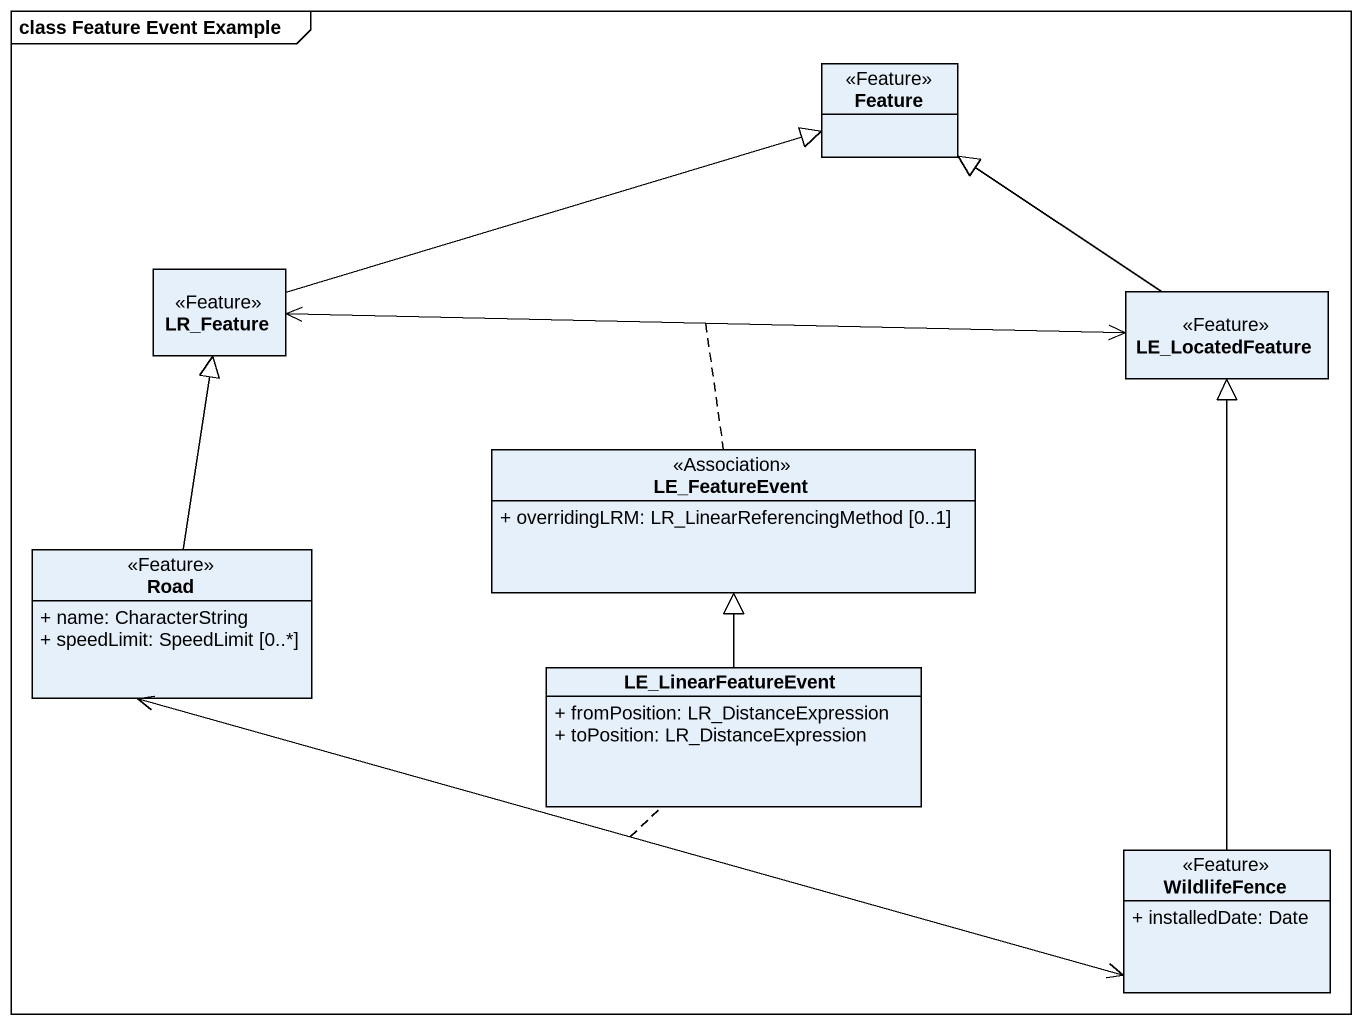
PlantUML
@startuml
mainframe class Feature Event Example
hide circle
hide empty members
skinparam classAttributeIconSize 0
class Feature <<Feature>>
class LR_Feature <<Feature>>
class LE_LocatedFeature <<Feature>>
class LE_FeatureEvent <<Association>> {
  + overridingLRM: LR_LinearReferencingMethod [0..1]
}
class Road <<Feature>> {
  + name: CharacterString
  + speedLimit: SpeedLimit [0..*]
}
class LE_LinearFeatureEvent {
  + fromPosition: LR_DistanceExpression
  + toPosition: LR_DistanceExpression
}
class WildlifeFence <<Feature>> {
  + installedDate: Date
}
LR_Feature -right-|> Feature
LR_Feature <-right-> LE_LocatedFeature
(LR_Feature, LE_LocatedFeature) .. LE_FeatureEvent
LE_LocatedFeature -up-|> Feature
Road -up-|> LR_Feature
Road <-right-> WildlifeFence
(Road, WildlifeFence) .. LE_LinearFeatureEvent
LE_LinearFeatureEvent -up-|> LE_FeatureEvent
WildlifeFence -up-|> LE_LocatedFeature
@enduml
